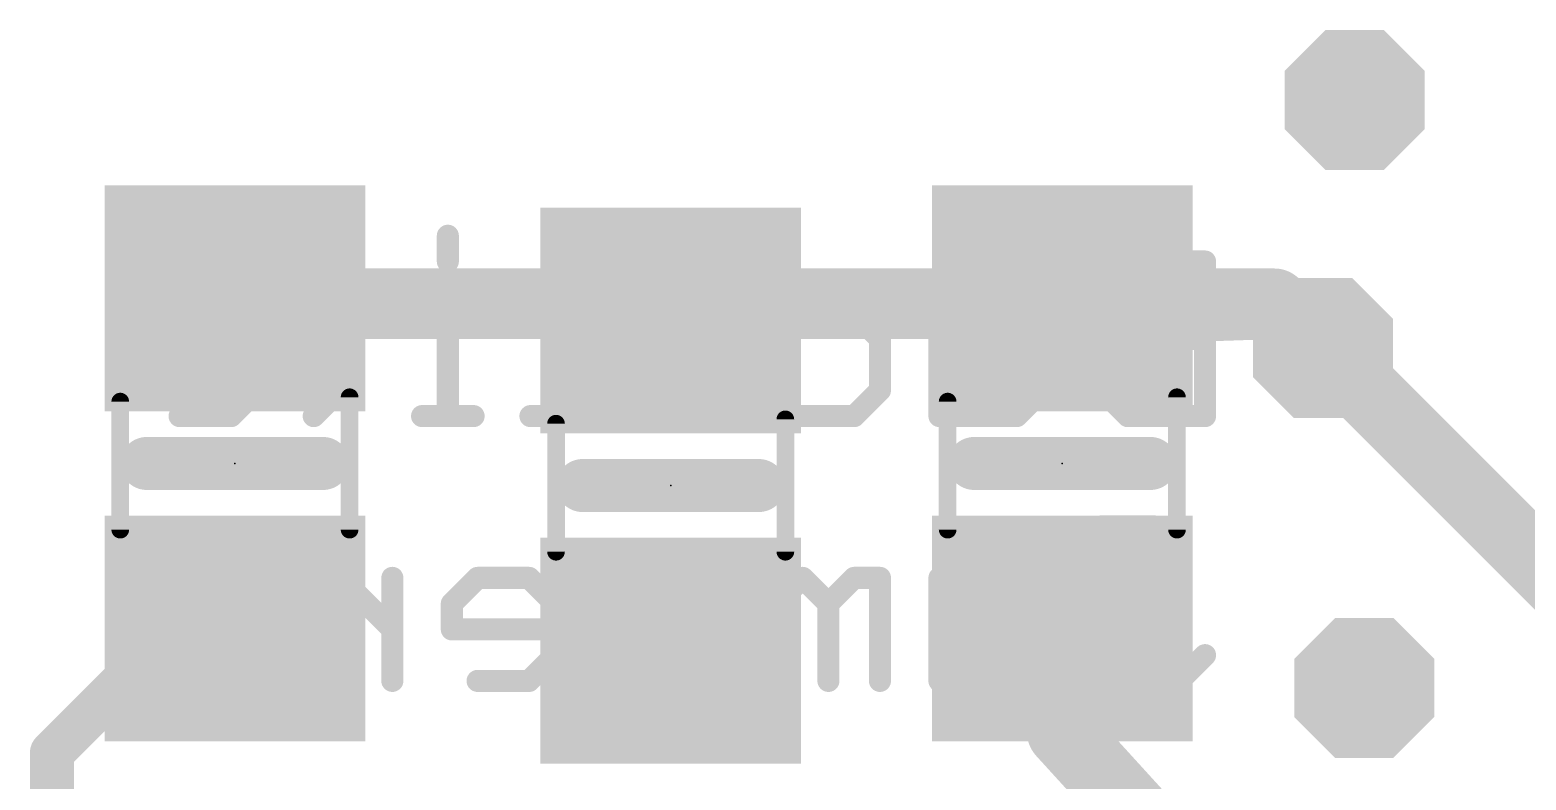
# Model space of a CAD drawing. Extents: x -30 to 79, y -8 to 63.
# Drawn here: x 25.81 to 34.42, y 45.21 to 49.53 of the extents above; entities that cross this region are included whole.
import ezdxf

# ---------------------------------------------------------------- set-up
doc = ezdxf.new("R2010")
doc.units = 0
for name, color, linetype in [('1', 12, 'CONTINUOUS'), ('16', 132, 'CONTINUOUS'), ('18', 3, 'CONTINUOUS'), ('21', 40, 'CONTINUOUS'), ('22', 6, 'CONTINUOUS'), ('23', 40, 'CONTINUOUS'), ('51', 253, 'CONTINUOUS')]:
    doc.layers.add(name, color=color, linetype=linetype)

# ---------------------------------------------------------------- blocks, each defined once
blk = doc.blocks.new('RECT')
blk.add_solid([(-0.5, -0.5), (0.5, -0.5), (-0.5, 0.5), (0.5, 0.5)])
blk = doc.blocks.new('OCTAGONV')
at = {"const_width": 0.5}
blk.add_lwpolyline([(-0.25, -0.1036), (-0.25, 0.1036), (-0.1036, 0.25), (0.1036, 0.25), (0.25, 0.1036), (0.25, -0.1036), (0.1036, -0.25), (-0.1036, -0.25), (-0.25, -0.1036), (-0.25, 0.1036)], dxfattribs=at)

msp = doc.modelspace()

# ---------------------------------------------------------------- linework, layer by layer
at = {"layer": '1'}
for points, const_width in [([(27.784, 47.954), (26.992, 47.985)], 0.4064), ([(29.5, 47.954), (27.784, 47.954)], 0.4064), ([(32.974, 47.954), (29.5, 47.954)], 0.4064), ([(29.5, 47.858), (29.5, 47.954)], 0.4064), ([(31.754, 47.985), (31.5, 47.904)], 0.4064), ([(31.5, 47.904), (32.974, 47.954)], 0.4064), ([(33.254, 47.7), (32.974, 47.954)], 0.4064), ([(31.754, 46.085), (31.754, 45.489)], 0.4064), ([(26.754, 45.847), (26.992, 46.085)], 0.254), ([(25.939, 45.37), (26.416, 45.847)], 0.254), ([(26.416, 45.847), (26.754, 45.847)], 0.254), ([(31.754, 45.489), (33.051, 44.065)], 0.4064), ([(25.939, 44.018), (25.939, 45.37)], 0.254)]:
    msp.add_lwpolyline(points, dxfattribs=dict(at, const_width=const_width))
for points, const_width in [([(26.996, 48.0865, 1), (26.988, 47.8835)], 0.2032), ([(27.784, 48.0556, 1), (27.784, 47.8524)], 0.2032), ([(27.78, 47.8525, 1), (27.788, 48.0555)], 0.2032), ([(29.5, 48.0556, 1), (29.5, 47.8524)], 0.2032), ([(29.6016, 47.954, 1), (29.3984, 47.954)], 0.2032), ([(29.5, 47.8524, 1), (29.5, 48.0556)], 0.2032), ([(31.7849, 47.8882, 1), (31.7231, 48.0818)], 0.2032), ([(33.0423, 48.0293, 1), (32.9057, 47.8787)], 0.2032), ([(32.9774, 47.8525, 1), (32.9706, 48.0555)], 0.2032), ([(32.974, 47.8524, 1), (32.974, 48.0556)], 0.2032), ([(31.4966, 48.0055, 1), (31.5034, 47.8025)], 0.2032), ([(31.4691, 48.0008, 1), (31.5309, 47.8072)], 0.2032), ([(29.3984, 47.858, 1), (29.6016, 47.858)], 0.2032), ([(33.1857, 47.6247, 1), (33.3223, 47.7753)], 0.2032), ([(31.8556, 46.085, 1), (31.6524, 46.085)], 0.2032), ([(27.0369, 46.0401, 1), (26.9471, 46.1299)], 0.127), ([(26.416, 45.9105, 1), (26.416, 45.7835)], 0.127), ([(26.4609, 45.8021, 1), (26.3711, 45.8919)], 0.127), ([(26.7091, 45.8919, 1), (26.7989, 45.8021)], 0.127), ([(26.754, 45.7835, 1), (26.754, 45.9105)], 0.127), ([(31.8291, 45.5574, 1), (31.6789, 45.4206)], 0.2032), ([(31.6524, 45.489, 1), (31.8556, 45.489)], 0.2032), ([(26.0025, 45.37, 1), (25.8755, 45.37)], 0.127), ([(25.8941, 45.4149, 1), (25.9839, 45.3251)], 0.127)]:
    msp.add_lwpolyline(points, format="xyb", dxfattribs=dict(at, const_width=const_width))
at = {"layer": '16', "const_width": 0.4064}
msp.add_lwpolyline([(33.254, 47.7), (34.654, 46.3)], dxfattribs=at)
at = {"layer": '16', "const_width": 0.2032}
msp.add_lwpolyline([(33.3258, 47.7718, 1), (33.1822, 47.6282)], format="xyb", dxfattribs=at)
at = {"layer": '21', "const_width": 0.3048}
for points in [[(27.5, 47.035), (26.484, 47.035)], [(32.262, 47.035), (31.246, 47.035)], [(30.008, 46.908), (28.992, 46.908)]]:
    msp.add_lwpolyline(points, dxfattribs=at)
at = {"layer": '21', "const_width": 0.1524}
for points in [[(26.484, 47.1112, 1), (26.484, 46.9588)], [(27.5, 46.9588, 1), (27.5, 47.1112)], [(31.246, 47.1112, 1), (31.246, 46.9588)], [(32.262, 46.9588, 1), (32.262, 47.1112)], [(28.992, 46.9842, 1), (28.992, 46.8318)], [(30.008, 46.8318, 1), (30.008, 46.9842)]]:
    msp.add_lwpolyline(points, format="xyb", dxfattribs=at)
at = {"layer": '22', "const_width": 0.127}
for points in [[(28.2174, 48.3456), (28.2174, 48.1973)], [(28.9893, 48.1973), (28.8411, 48.1973)], [(28.8411, 48.1973), (28.8411, 47.3075)], [(29.7689, 47.3075), (29.7689, 48.1973)], [(32.1306, 48.1973), (31.9823, 48.049)], [(32.5755, 48.1973), (32.1306, 48.1973)], [(32.5755, 47.3075), (32.5755, 48.1973)], [(27.5937, 48.049), (27.5937, 47.4558)], [(31.9823, 48.049), (31.9823, 47.9007)], [(26.6734, 47.9007), (26.5251, 47.7524)], [(26.97, 47.9007), (26.6734, 47.9007)], [(27.1183, 47.7524), (26.97, 47.9007)], [(27.742, 47.9007), (27.4454, 47.9007)], [(28.3657, 47.9007), (28.2174, 47.9007)], [(28.2174, 47.9007), (28.2174, 47.3075)], [(29.7689, 47.6041), (29.3241, 47.9007)], [(30.1113, 47.9007), (30.5562, 47.9007)], [(30.5562, 47.9007), (30.7045, 47.7524)], [(31.1951, 47.9007), (31.0468, 47.7524)], [(31.4917, 47.9007), (31.1951, 47.9007)], [(31.9823, 47.9007), (32.1306, 47.7524)], [(26.5251, 47.7524), (26.5251, 47.6041)], [(27.1183, 47.4558), (27.1183, 47.7524)], [(30.7045, 47.7524), (30.7045, 47.4558)], [(31.0468, 47.7524), (31.0468, 47.3075)], [(32.1306, 47.7524), (31.9823, 47.6041)], [(32.5755, 47.7524), (32.1306, 47.7524)], [(26.5251, 47.6041), (27.1183, 47.6041)], [(29.3241, 47.3075), (29.7689, 47.6041)], [(31.4917, 47.6041), (31.0468, 47.6041)], [(31.64, 47.4558), (31.4917, 47.6041)], [(31.9823, 47.6041), (31.9823, 47.4558)], [(26.97, 47.3075), (27.1183, 47.4558)], [(27.5937, 47.4558), (27.4454, 47.3075)], [(30.7045, 47.4558), (30.5562, 47.3075)], [(31.4917, 47.3075), (31.64, 47.4558)], [(31.9823, 47.4558), (32.1306, 47.3075)], [(26.6734, 47.3075), (26.97, 47.3075)], [(28.3657, 47.3075), (28.0691, 47.3075)], [(28.9893, 47.3075), (28.6928, 47.3075)], [(30.5562, 47.3075), (30.1113, 47.3075)], [(31.0468, 47.3075), (31.4917, 47.3075)], [(32.1306, 47.3075), (32.5755, 47.3075)], [(32.2789, 46.6733), (31.9823, 46.6733)], [(32.1306, 45.9318), (32.1306, 46.6733)], [(26.97, 46.3767), (26.5251, 46.3767)], [(27.1183, 46.2284), (26.97, 46.3767)], [(27.6013, 46.3767), (27.453, 46.3767)], [(27.8979, 46.0801), (27.6013, 46.3767)], [(27.8979, 45.7835), (27.8979, 46.3767)], [(28.3885, 46.3767), (28.2403, 46.2284)], [(28.6851, 46.3767), (28.3885, 46.3767)], [(28.8334, 46.2284), (28.6851, 46.3767)], [(29.3241, 46.3767), (29.1758, 46.2284)], [(29.7689, 46.3767), (29.3241, 46.3767)], [(29.7689, 45.4869), (29.7689, 46.3767)], [(30.2596, 46.3767), (30.1113, 46.2284)], [(30.4079, 46.2284), (30.2596, 46.3767)], [(30.5562, 46.3767), (30.4079, 46.2284)], [(30.7045, 46.3767), (30.5562, 46.3767)], [(30.7045, 45.7835), (30.7045, 46.3767)], [(31.0468, 45.7835), (31.0468, 46.3767)], [(31.64, 46.3767), (31.64, 45.9318)], [(26.97, 46.0801), (27.1183, 46.2284)], [(28.2403, 46.2284), (28.2403, 46.0801)], [(28.8334, 45.9318), (28.8334, 46.2284)], [(29.1758, 46.2284), (29.1758, 45.9318)], [(30.1113, 46.2284), (30.1113, 45.7835)], [(30.4079, 46.2284), (30.4079, 45.7835)], [(26.5251, 45.9318), (26.6734, 46.0801)], [(26.6734, 46.0801), (26.97, 46.0801)], [(28.2403, 46.0801), (28.8334, 46.0801)], [(26.6734, 45.7835), (26.5251, 45.9318)], [(28.6851, 45.7835), (28.8334, 45.9318)], [(29.1758, 45.9318), (29.3241, 45.7835)], [(31.64, 45.9318), (31.4917, 45.7835)], [(32.2789, 45.7835), (32.1306, 45.9318)], [(32.5755, 45.9318), (32.4272, 45.7835)], [(27.1183, 45.7835), (26.6734, 45.7835)], [(28.3885, 45.7835), (28.6851, 45.7835)], [(29.3241, 45.7835), (29.7689, 45.7835)], [(31.4917, 45.7835), (31.0468, 45.7835)], [(32.4272, 45.7835), (32.2789, 45.7835)]]:
    msp.add_lwpolyline(points, dxfattribs=at)
at = {"layer": '22', "const_width": 0.0635}
for points in [[(28.2491, 48.3456, 1), (28.1856, 48.3456)], [(28.1856, 48.1973, 1), (28.2491, 48.1973)], [(28.8411, 48.229, 1), (28.8411, 48.1655)], [(28.8728, 48.1973, 1), (28.8093, 48.1973)], [(28.9893, 48.1655, 1), (28.9893, 48.229)], [(29.8007, 48.1973, 1), (29.7372, 48.1973)], [(32.1306, 48.229, 1), (32.1306, 48.1655)], [(32.1531, 48.1748, 1), (32.1082, 48.2197)], [(32.6073, 48.1973, 1), (32.5437, 48.1973)], [(32.5755, 48.1655, 1), (32.5755, 48.229)], [(27.6255, 48.049, 1), (27.562, 48.049)], [(32.0141, 48.049, 1), (31.9506, 48.049)], [(31.9599, 48.0714, 1), (32.0048, 48.0265)], [(26.6734, 47.9324, 1), (26.6734, 47.8689)], [(26.6959, 47.8782, 1), (26.651, 47.9231)], [(26.9925, 47.9231, 1), (26.9476, 47.8782)], [(26.97, 47.8689, 1), (26.97, 47.9324)], [(27.4454, 47.9324, 1), (27.4454, 47.8689)], [(27.742, 47.8689, 1), (27.742, 47.9324)], [(28.2174, 47.9324, 1), (28.2174, 47.8689)], [(28.2491, 47.9007, 1), (28.1856, 47.9007)], [(28.3657, 47.8689, 1), (28.3657, 47.9324)], [(29.3417, 47.9271, 1), (29.3065, 47.8743)], [(30.1113, 47.9324, 1), (30.1113, 47.8689)], [(30.5786, 47.9231, 1), (30.5337, 47.8782)], [(30.5562, 47.8689, 1), (30.5562, 47.9324)], [(31.1951, 47.9324, 1), (31.1951, 47.8689)], [(31.2176, 47.8782, 1), (31.1727, 47.9231)], [(31.4917, 47.8689, 1), (31.4917, 47.9324)], [(32.0048, 47.9231, 1), (31.9599, 47.8782)], [(31.9506, 47.9007, 1), (32.0141, 47.9007)], [(26.5569, 47.7524, 1), (26.4934, 47.7524)], [(26.5027, 47.7748, 1), (26.5476, 47.7299)], [(27.1501, 47.7524, 1), (27.0866, 47.7524)], [(27.0959, 47.7299, 1), (27.1408, 47.7748)], [(30.7362, 47.7524, 1), (30.6727, 47.7524)], [(30.682, 47.7299, 1), (30.7269, 47.7748)], [(31.0786, 47.7524, 1), (31.0151, 47.7524)], [(31.0244, 47.7748, 1), (31.0693, 47.7299)], [(32.1306, 47.7841, 1), (32.1306, 47.7206)], [(32.1531, 47.7299, 1), (32.1082, 47.7748)], [(32.1082, 47.7299, 1), (32.1531, 47.7748)], [(32.5755, 47.7206, 1), (32.5755, 47.7841)], [(26.5251, 47.6358, 1), (26.5251, 47.5723)], [(26.4934, 47.6041, 1), (26.5569, 47.6041)], [(27.1183, 47.5723, 1), (27.1183, 47.6358)], [(29.7866, 47.5777, 1), (29.7513, 47.6305)], [(29.7513, 47.5777, 1), (29.7866, 47.6305)], [(31.0468, 47.6358, 1), (31.0468, 47.5723)], [(31.5141, 47.6265, 1), (31.4692, 47.5816)], [(31.4917, 47.5723, 1), (31.4917, 47.6358)], [(32.0141, 47.6041, 1), (31.9506, 47.6041)], [(31.9599, 47.6265, 1), (32.0048, 47.5816)], [(27.0866, 47.4558, 1), (27.1501, 47.4558)], [(27.1408, 47.4333, 1), (27.0959, 47.4782)], [(27.562, 47.4558, 1), (27.6255, 47.4558)], [(27.6162, 47.4333, 1), (27.5712, 47.4782)], [(30.6727, 47.4558, 1), (30.7362, 47.4558)], [(30.7269, 47.4333, 1), (30.682, 47.4782)], [(31.6624, 47.4333, 1), (31.6175, 47.4782)], [(31.6175, 47.4333, 1), (31.6624, 47.4782)], [(32.0048, 47.4782, 1), (31.9599, 47.4333)], [(31.9506, 47.4558, 1), (32.0141, 47.4558)], [(26.6734, 47.3393, 1), (26.6734, 47.2758)], [(26.9476, 47.33, 1), (26.9925, 47.285)], [(26.97, 47.2758, 1), (26.97, 47.3393)], [(27.423, 47.33, 1), (27.4679, 47.285)], [(28.0691, 47.3393, 1), (28.0691, 47.2758)], [(28.3657, 47.2758, 1), (28.3657, 47.3393)], [(28.6928, 47.3393, 1), (28.6928, 47.2758)], [(28.9893, 47.2758, 1), (28.9893, 47.3393)], [(29.3065, 47.3339, 1), (29.3417, 47.2811)], [(30.1113, 47.3393, 1), (30.1113, 47.2758)], [(30.5337, 47.33, 1), (30.5786, 47.285)], [(30.5562, 47.2758, 1), (30.5562, 47.3393)], [(31.0468, 47.3393, 1), (31.0468, 47.2758)], [(31.4692, 47.33, 1), (31.5141, 47.285)], [(31.4917, 47.2758, 1), (31.4917, 47.3393)], [(32.1306, 47.3393, 1), (32.1306, 47.2758)], [(32.1082, 47.285, 1), (32.1531, 47.33)], [(32.5755, 47.2758, 1), (32.5755, 47.3393)], [(28.1856, 47.3075, 1), (28.2491, 47.3075)], [(28.8093, 47.3075, 1), (28.8728, 47.3075)], [(29.7372, 47.3075, 1), (29.8007, 47.3075)], [(31.0151, 47.3075, 1), (31.0786, 47.3075)], [(32.5437, 47.3075, 1), (32.6073, 47.3075)], [(31.9823, 46.705, 1), (31.9823, 46.6415)], [(32.1624, 46.6733, 1), (32.0989, 46.6733)], [(32.2789, 46.6415, 1), (32.2789, 46.705)], [(26.5251, 46.4084, 1), (26.5251, 46.3449)], [(26.9925, 46.3991, 1), (26.9476, 46.3542)], [(26.97, 46.3449, 1), (26.97, 46.4084)], [(27.453, 46.4084, 1), (27.453, 46.3449)], [(27.6238, 46.3991, 1), (27.5789, 46.3542)], [(27.6013, 46.3449, 1), (27.6013, 46.4084)], [(27.9297, 46.3767, 1), (27.8662, 46.3767)], [(28.3885, 46.4084, 1), (28.3885, 46.3449)], [(28.411, 46.3542, 1), (28.3661, 46.3991)], [(28.7076, 46.3991, 1), (28.6627, 46.3542)], [(28.6851, 46.3449, 1), (28.6851, 46.4084)], [(29.3241, 46.4084, 1), (29.3241, 46.3449)], [(29.3465, 46.3542, 1), (29.3016, 46.3991)], [(29.8007, 46.3767, 1), (29.7372, 46.3767)], [(29.7689, 46.3449, 1), (29.7689, 46.4084)], [(30.282, 46.3991, 1), (30.2371, 46.3542)], [(30.282, 46.3542, 1), (30.2371, 46.3991)], [(30.5562, 46.4084, 1), (30.5562, 46.3449)], [(30.5786, 46.3542, 1), (30.5337, 46.3991)], [(30.7362, 46.3767, 1), (30.6727, 46.3767)], [(30.7045, 46.3449, 1), (30.7045, 46.4084)], [(31.0786, 46.3767, 1), (31.0151, 46.3767)], [(31.6717, 46.3767, 1), (31.6082, 46.3767)], [(27.1408, 46.2059, 1), (27.0959, 46.2508)], [(27.0959, 46.2059, 1), (27.1408, 46.2508)], [(28.272, 46.2284, 1), (28.2085, 46.2284)], [(28.2178, 46.2508, 1), (28.2627, 46.2059)], [(28.8652, 46.2284, 1), (28.8017, 46.2284)], [(28.811, 46.2059, 1), (28.8559, 46.2508)], [(29.2075, 46.2284, 1), (29.144, 46.2284)], [(29.1533, 46.2508, 1), (29.1982, 46.2059)], [(30.143, 46.2284, 1), (30.0795, 46.2284)], [(30.0888, 46.2508, 1), (30.1337, 46.2059)], [(30.4396, 46.2284, 1), (30.3761, 46.2284)], [(30.3854, 46.2508, 1), (30.4303, 46.2059)], [(30.3854, 46.2059, 1), (30.4303, 46.2508)], [(26.6734, 46.1118, 1), (26.6734, 46.0483)], [(26.6959, 46.0576, 1), (26.651, 46.1025)], [(26.9476, 46.1025, 1), (26.9925, 46.0576)], [(26.97, 46.0483, 1), (26.97, 46.1118)], [(27.8755, 46.0576, 1), (27.9204, 46.1025)], [(28.2403, 46.1118, 1), (28.2403, 46.0483)], [(28.2085, 46.0801, 1), (28.272, 46.0801)], [(28.8334, 46.0483, 1), (28.8334, 46.1118)], [(26.5476, 45.9542, 1), (26.5027, 45.9093)], [(26.5027, 45.9542, 1), (26.5476, 45.9093)], [(28.8559, 45.9093, 1), (28.811, 45.9542)], [(29.1982, 45.9542, 1), (29.1533, 45.9093)], [(31.6624, 45.9093, 1), (31.6175, 45.9542)], [(32.1531, 45.9542, 1), (32.1082, 45.9093)], [(32.598, 45.9093, 1), (32.553, 45.9542)], [(28.8017, 45.9318, 1), (28.8652, 45.9318)], [(29.144, 45.9318, 1), (29.2075, 45.9318)], [(31.6082, 45.9318, 1), (31.6717, 45.9318)], [(32.0989, 45.9318, 1), (32.1624, 45.9318)], [(26.6734, 45.8153, 1), (26.6734, 45.7518)], [(26.651, 45.761, 1), (26.6959, 45.806)], [(27.1183, 45.7518, 1), (27.1183, 45.8153)], [(27.8662, 45.7835, 1), (27.9297, 45.7835)], [(28.3885, 45.8153, 1), (28.3885, 45.7518)], [(28.6627, 45.806, 1), (28.7076, 45.761)], [(28.6851, 45.7518, 1), (28.6851, 45.8153)], [(29.3241, 45.8153, 1), (29.3241, 45.7518)], [(29.3016, 45.761, 1), (29.3465, 45.806)], [(29.7689, 45.7518, 1), (29.7689, 45.8153)], [(30.0795, 45.7835, 1), (30.143, 45.7835)], [(30.3761, 45.7835, 1), (30.4396, 45.7835)], [(30.6727, 45.7835, 1), (30.7362, 45.7835)], [(31.0468, 45.8153, 1), (31.0468, 45.7518)], [(31.0151, 45.7835, 1), (31.0786, 45.7835)], [(31.4692, 45.806, 1), (31.5141, 45.761)], [(31.4917, 45.7518, 1), (31.4917, 45.8153)], [(32.2789, 45.8153, 1), (32.2789, 45.7518)], [(32.2565, 45.761, 1), (32.3014, 45.806)], [(32.4048, 45.806, 1), (32.4497, 45.761)], [(32.4272, 45.7518, 1), (32.4272, 45.8153)], [(29.7372, 45.4869, 1), (29.8007, 45.4869)]]:
    msp.add_lwpolyline(points, format="xyb", dxfattribs=at)
at = {"layer": '23'}
for p in [(26.992, 47.035), (31.754, 47.035), (29.5, 46.908)]:
    msp.add_point(p, dxfattribs=at)
at = {"layer": '51', "const_width": 0.1016}
for points in [[(27.652, 47.416), (27.652, 46.654)], [(32.414, 47.416), (32.414, 46.654)], [(26.332, 47.391), (26.332, 46.654)], [(31.094, 47.391), (31.094, 46.654)], [(28.84, 47.264), (28.84, 46.527)], [(30.16, 47.289), (30.16, 46.527)]]:
    msp.add_lwpolyline(points, dxfattribs=at)
at = {"layer": '51', "const_width": 0.0508}
for points in [[(27.6774, 47.416, 1), (27.6266, 47.416)], [(32.4394, 47.416, 1), (32.3886, 47.416)], [(26.3574, 47.391, 1), (26.3066, 47.391)], [(31.1194, 47.391, 1), (31.0686, 47.391)], [(28.8654, 47.264, 1), (28.8146, 47.264)], [(30.1854, 47.289, 1), (30.1346, 47.289)], [(26.3066, 46.654, 1), (26.3574, 46.654)], [(27.6266, 46.654, 1), (27.6774, 46.654)], [(31.0686, 46.654, 1), (31.1194, 46.654)], [(32.3886, 46.654, 1), (32.4394, 46.654)], [(28.8146, 46.527, 1), (28.8654, 46.527)], [(30.1346, 46.527, 1), (30.1854, 46.527)]]:
    msp.add_lwpolyline(points, format="xyb", dxfattribs=at)

# ---------------------------------------------------------------- block references
at = {"layer": '1', "xscale": 1.3, "yscale": 1.5, "rotation": 270}
for p in [(26.992, 47.985), (31.754, 47.985), (29.5, 47.858), (26.992, 46.085), (31.754, 46.085), (29.5, 45.958)]:
    msp.add_blockref('RECT', p, dxfattribs=at)
at = {"layer": '18', "xscale": 0.8064, "yscale": 0.8064}
for p in [(33.437, 49.127), (33.437, 49.127), (33.254, 47.7), (33.254, 47.7), (33.492, 45.743), (33.492, 45.743)]:
    msp.add_blockref('OCTAGONV', p, dxfattribs=at)
at = {"layer": '51', "xscale": 0.7501, "yscale": 1.4501, "rotation": 270}
for p in [(26.9931, 47.7522), (31.7552, 47.7522), (29.5012, 47.6252), (26.9931, 46.3043), (31.7552, 46.3043), (29.5012, 46.1774)]:
    msp.add_blockref('RECT', p, dxfattribs=at)

doc.saveas('drawing.dxf')
